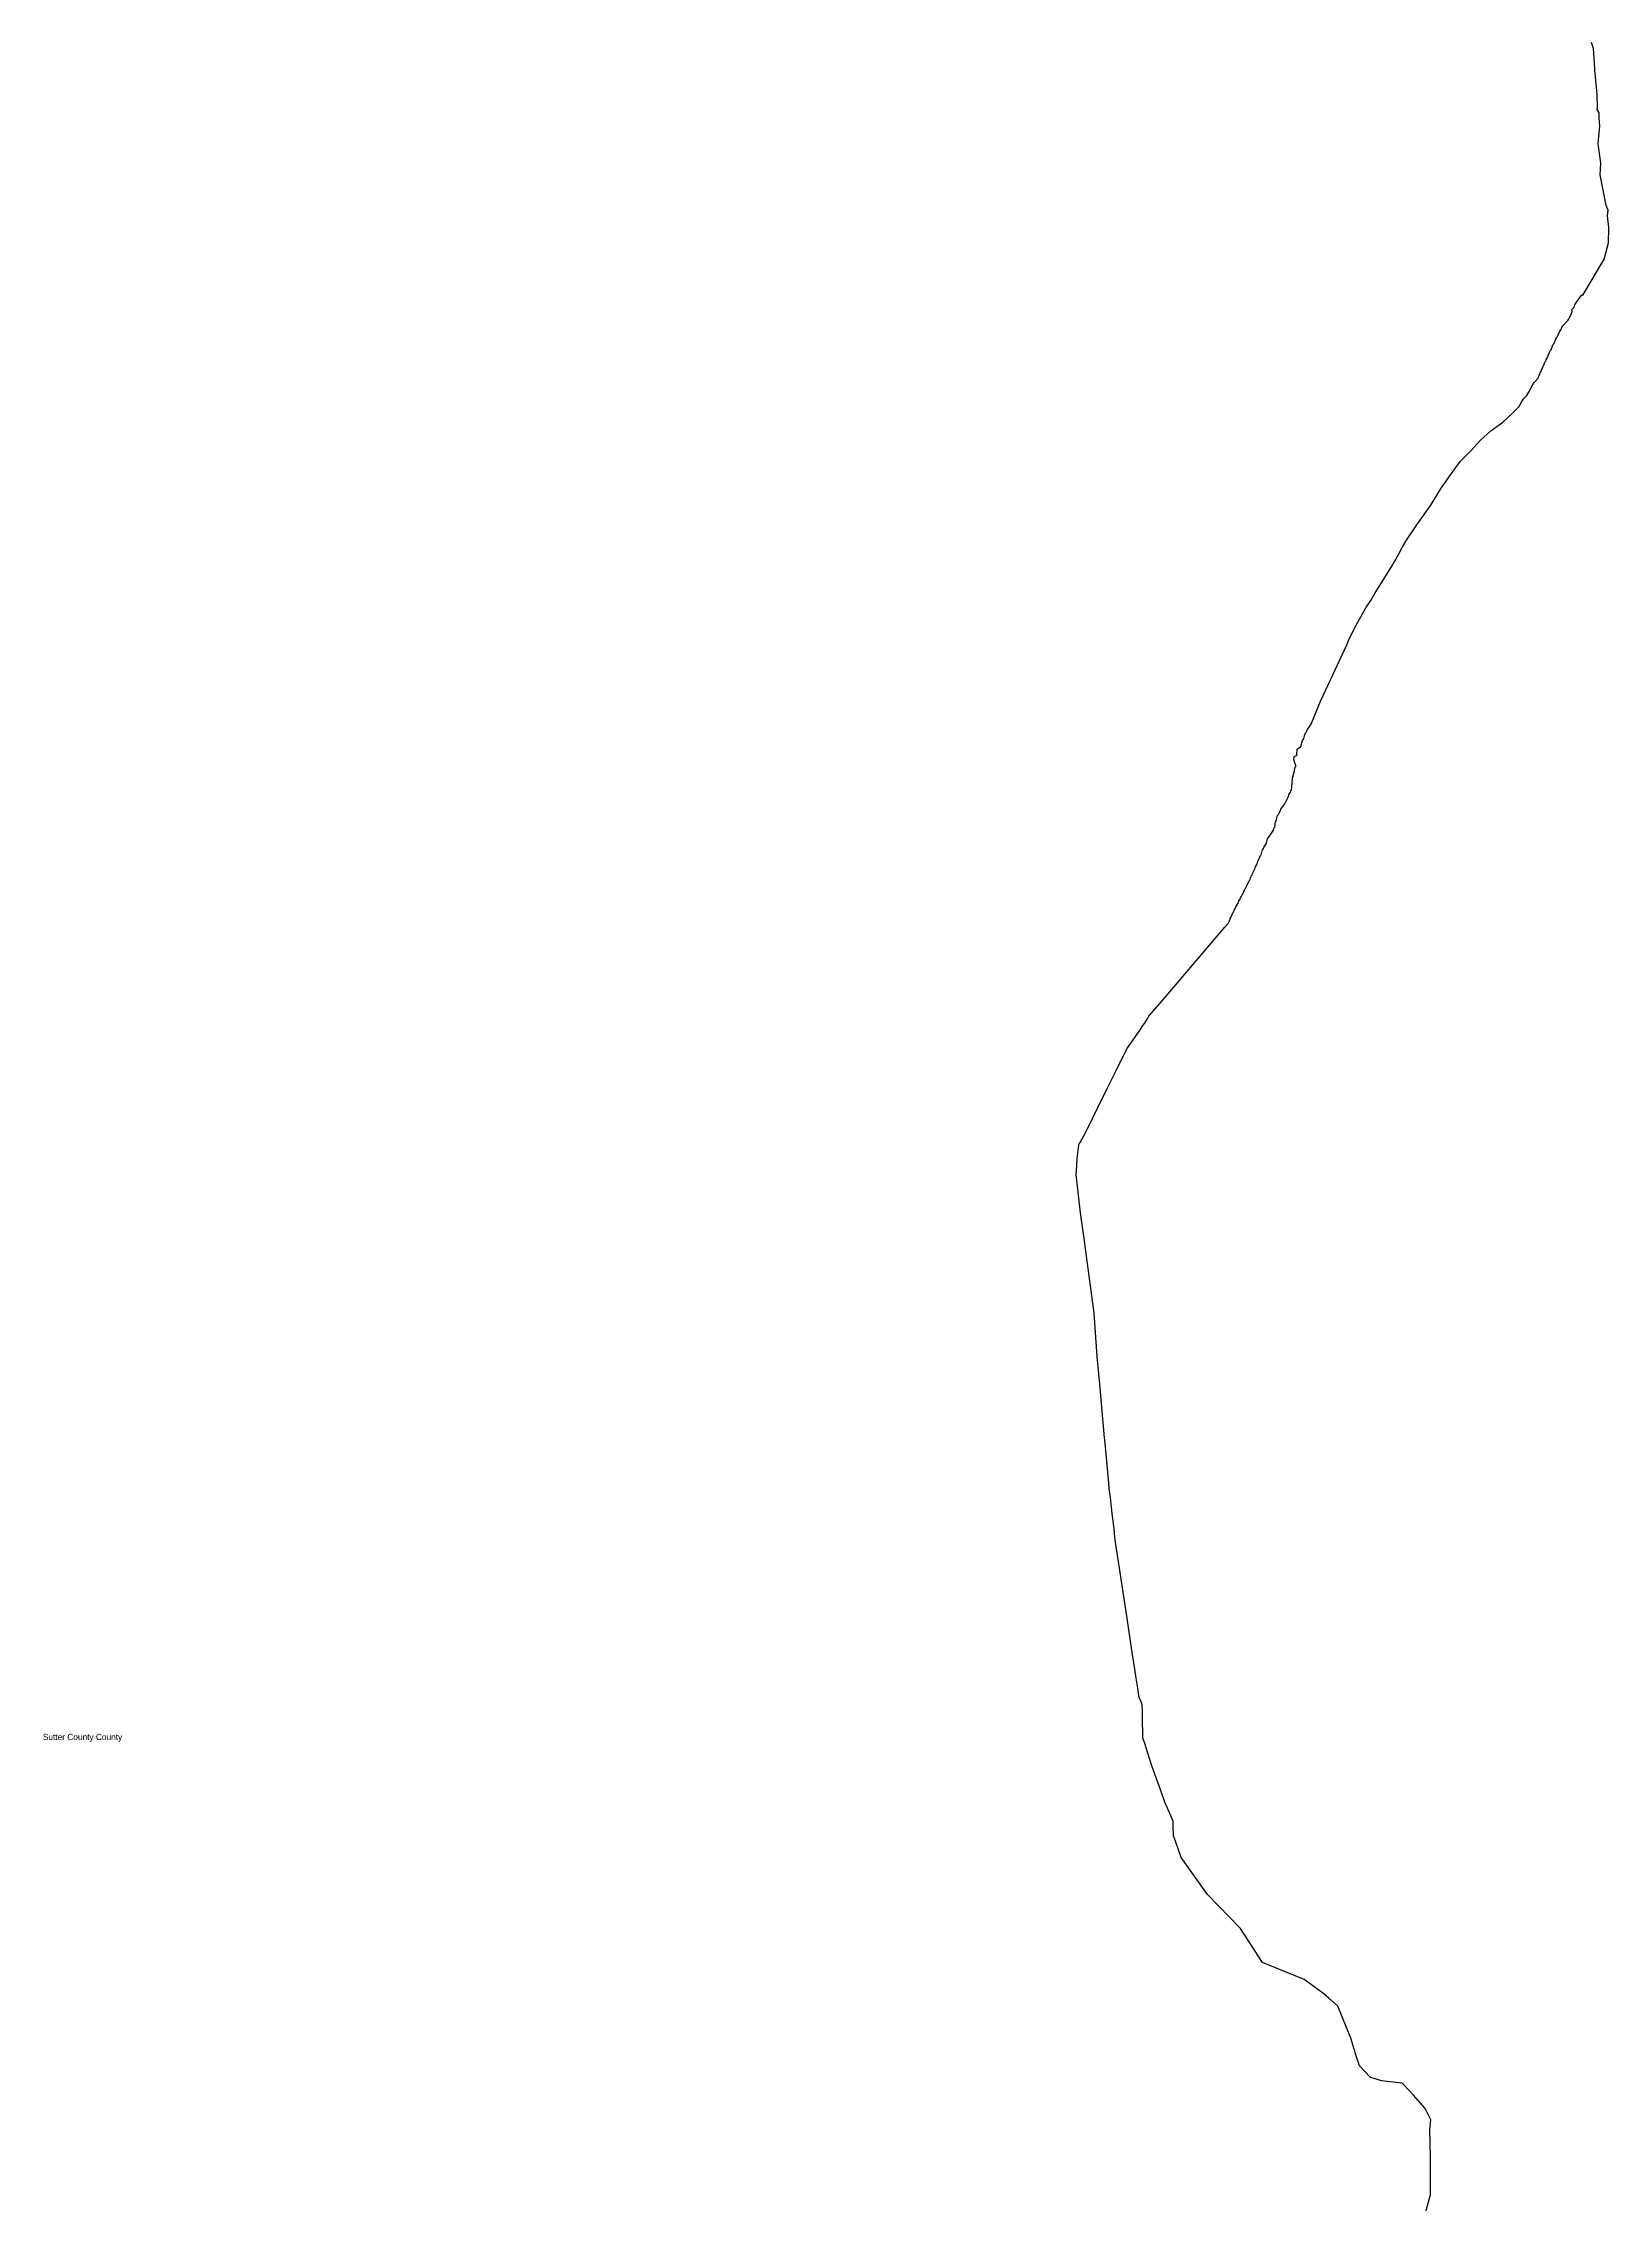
# Model space of a CAD drawing. Extents: x 6576311 to 6728256, y 2029764 to 2237541.
# Drawn here: x 6659026 to 6679198, y 2133653 to 2161507 of the extents above; entities that cross this region are included whole.
import ezdxf

# ---------------------------------------------------------------- set-up
doc = ezdxf.new("R2010")
doc.units = 21
doc.layers.add('COUNTY_BOUNDARY', color=40, linetype='Continuous')
doc.layers.add('COUNTY_LABEL', color=40, linetype='Continuous')

msp = doc.modelspace()

# ---------------------------------------------------------------- linework, layer by layer
at = {"layer": 'COUNTY_BOUNDARY'}
for points in [[(6672338, 2146966), (6672349, 2147136), (6672368, 2147308), (6672376, 2147323), (6672385, 2147340), (6672438, 2147437), (6672490, 2147535), (6672614, 2147791), (6672739, 2148047), (6672836, 2148243), (6672982, 2148541), (6672987, 2148550), (6673030, 2148610), (6673158, 2148793), (6673200, 2148854), (6673215, 2148876), (6673258, 2148945), (6673272, 2148968), (6673468, 2149197), (6674055, 2149886), (6674250, 2150116), (6674292, 2150165), (6674308, 2150194), (6674311, 2150204), (6674318, 2150217), (6674320, 2150226), (6674339, 2150263), (6674342, 2150273), (6674358, 2150307), (6674371, 2150329), (6674372, 2150336), (6674390, 2150362), (6674394, 2150378), (6674411, 2150403), (6674411, 2150410), (6674426, 2150430), (6674433, 2150457), (6674449, 2150479), (6674454, 2150496), (6674461, 2150506), (6674471, 2150523), (6674473, 2150533), (6674478, 2150544), (6674490, 2150560), (6674494, 2150577), (6674504, 2150589), (6674509, 2150604), (6674516, 2150614), (6674523, 2150627), (6674531, 2150636), (6674531, 2150643), (6674540, 2150656), (6674554, 2150697), (6674568, 2150714), (6674576, 2150729), (6674583, 2150754), (6674590, 2150763), (6674595, 2150781), (6674602, 2150790), (6674607, 2150808), (6674614, 2150817), (6674619, 2150835), (6674626, 2150844), (6674631, 2150861), (6674641, 2150876), (6674645, 2150894), (6674658, 2150913), (6674659, 2150920), (6674667, 2150932), (6674676, 2150966), (6674690, 2150991), (6674694, 2151003), (6674709, 2151040), (6674717, 2151050), (6674731, 2151099), (6674738, 2151109), (6674750, 2151131), (6674752, 2151141), (6674786, 2151198), (6674791, 2151220), (6674802, 2151256), (6674809, 2151267), (6674826, 2151288), (6674879, 2151367), (6674884, 2151391), (6674894, 2151406), (6674898, 2151428), (6674901, 2151460), (6674907, 2151479), (6674916, 2151498), (6674919, 2151526), (6674927, 2151539), (6674929, 2151553), (6674942, 2151570), (6674963, 2151610), (6674964, 2151616), (6674973, 2151631), (6674974, 2151638), (6674996, 2151672), (6675022, 2151705), (6675060, 2151774), (6675065, 2151793), (6675073, 2151803), (6675077, 2151820), (6675085, 2151833), (6675086, 2151839), (6675096, 2151855), (6675100, 2151871), (6675108, 2151884), (6675115, 2151921), (6675124, 2152043), (6675130, 2152059), (6675131, 2152070), (6675149, 2152125), (6675154, 2152163), (6675159, 2152178), (6675166, 2152185), (6675166, 2152200), (6675161, 2152214), (6675158, 2152217), (6675141, 2152278), (6675146, 2152309), (6675144, 2152315), (6675153, 2152318), (6675177, 2152329), (6675178, 2152343), (6675184, 2152411), (6675232, 2152442), (6675251, 2152522), (6675267, 2152547), (6675277, 2152580), (6675291, 2152620), (6675303, 2152635), (6675306, 2152645), (6675318, 2152663), (6675336, 2152694), (6675352, 2152714), (6675359, 2152724), (6675489, 2153036), (6675824, 2153756), (6675859, 2153840), (6675945, 2154007), (6676066, 2154229), (6676130, 2154326), (6676186, 2154424), (6676311, 2154624), (6676402, 2154768), (6676488, 2154919), (6676535, 2155008), (6676591, 2155105), (6676725, 2155302), (6676906, 2155553), (6677031, 2155759), (6677152, 2155932), (6677282, 2156118), (6677419, 2156255), (6677545, 2156391), (6677678, 2156513), (6677834, 2156622), (6677959, 2156739), (6678037, 2156823), (6678072, 2156881), (6678097, 2156923), (6678139, 2156965), (6678178, 2157022), (6678181, 2157034), (6678190, 2157048), (6678192, 2157060), (6678201, 2157071), (6678203, 2157080), (6678213, 2157095), (6678215, 2157105), (6678224, 2157114), (6678236, 2157133), (6678287, 2157192), (6678300, 2157229), (6678309, 2157241), (6678314, 2157260), (6678323, 2157272), (6678339, 2157316), (6678349, 2157328), (6678353, 2157347), (6678362, 2157359), (6678376, 2157397), (6678388, 2157411), (6678390, 2157425), (6678401, 2157441), (6678408, 2157465), (6678415, 2157476), (6678417, 2157486), (6678429, 2157507), (6678431, 2157516), (6678440, 2157533), (6678442, 2157542), (6678454, 2157557), (6678472, 2157608), (6678479, 2157618), (6678488, 2157634), (6678493, 2157646), (6678511, 2157679), (6678513, 2157688), (6678525, 2157710), (6678532, 2157719), (6678560, 2157778), (6678571, 2157797), (6678573, 2157806), (6678587, 2157827), (6678592, 2157842), (6678608, 2157863), (6678669, 2157934), (6678677, 2157945), (6678705, 2157993), (6678716, 2158030), (6678726, 2158047), (6678725, 2158063), (6678718, 2158070), (6678748, 2158103), (6678760, 2158136), (6678773, 2158155), (6678850, 2158263), (6678862, 2158258), (6678982, 2158461), (6679139, 2158726), (6679195, 2158936), (6679198, 2159130), (6679182, 2159281), (6679191, 2159355), (6679172, 2159396), (6679171, 2159403), (6679166, 2159410), (6679165, 2159416), (6679089, 2159809), (6679095, 2159966), (6679077, 2160087), (6679063, 2160211), (6679082, 2160440), (6679073, 2160540), (6679072, 2160611), (6679050, 2160654), (6679051, 2160687), (6679049, 2160837), (6679050, 2160844), (6679045, 2160899), (6679033, 2161019), (6679027, 2161083), (6679027, 2161086), (6679019, 2161149), (6679018, 2161153), (6679018, 2161176), (6679013, 2161249), (6679008, 2161312), (6678999, 2161437), (6678977, 2161517)], [(6676762, 2133287), (6676900, 2133780), (6676899, 2134266), (6676891, 2134620), (6676907, 2134746), (6676830, 2134894), (6676683, 2135064), (6676558, 2135197), (6676536, 2135219), (6676271, 2135249), (6676174, 2135278), (6676128, 2135292), (6675984, 2135442), (6675931, 2135612), (6675925, 2135636), (6675918, 2135659), (6675874, 2135800), (6675706, 2136214), (6675587, 2136320), (6675528, 2136373), (6675275, 2136554), (6674735, 2136776), (6674452, 2137213), (6674029, 2137651), (6673687, 2138129), (6673619, 2138324), (6673601, 2138374), (6673589, 2138408), (6673587, 2138535), (6673586, 2138590), (6673567, 2138633), (6673510, 2138765), (6673492, 2138809), (6673477, 2138841), (6673429, 2138978), (6673316, 2139296), (6673251, 2139496), (6673223, 2139584), (6673194, 2139670), (6673193, 2139755), (6673193, 2139761), (6673191, 2139852), (6673189, 2139974), (6673188, 2140011), (6673186, 2140097), (6673173, 2140133), (6673166, 2140150), (6673153, 2140183), (6673144, 2140208), (6673141, 2140222), (6673140, 2140235), (6673132, 2140286), (6673109, 2140437), (6673091, 2140553), (6673050, 2140824), (6672991, 2141212), (6672914, 2141715), (6672901, 2141801), (6672836, 2142219), (6672830, 2142304), (6672828, 2142330), (6672801, 2142560), (6672789, 2142646), (6672776, 2142765), (6672762, 2142883), (6672754, 2142954), (6672705, 2143511), (6672702, 2143536), (6672654, 2144078), (6672649, 2144137), (6672605, 2144582), (6672569, 2145144), (6672460, 2145942), (6672438, 2146104), (6672393, 2146433), (6672336, 2146930), (6672338, 2146966)]]:
    msp.add_lwpolyline(points, dxfattribs=at)

# ---------------------------------------------------------------- texts
at = {"layer": 'COUNTY_LABEL'}
msp.add_text('Sutter County County', height=80, dxfattribs=at).set_placement((6659021, 2139641))

doc.saveas('drawing.dxf')
